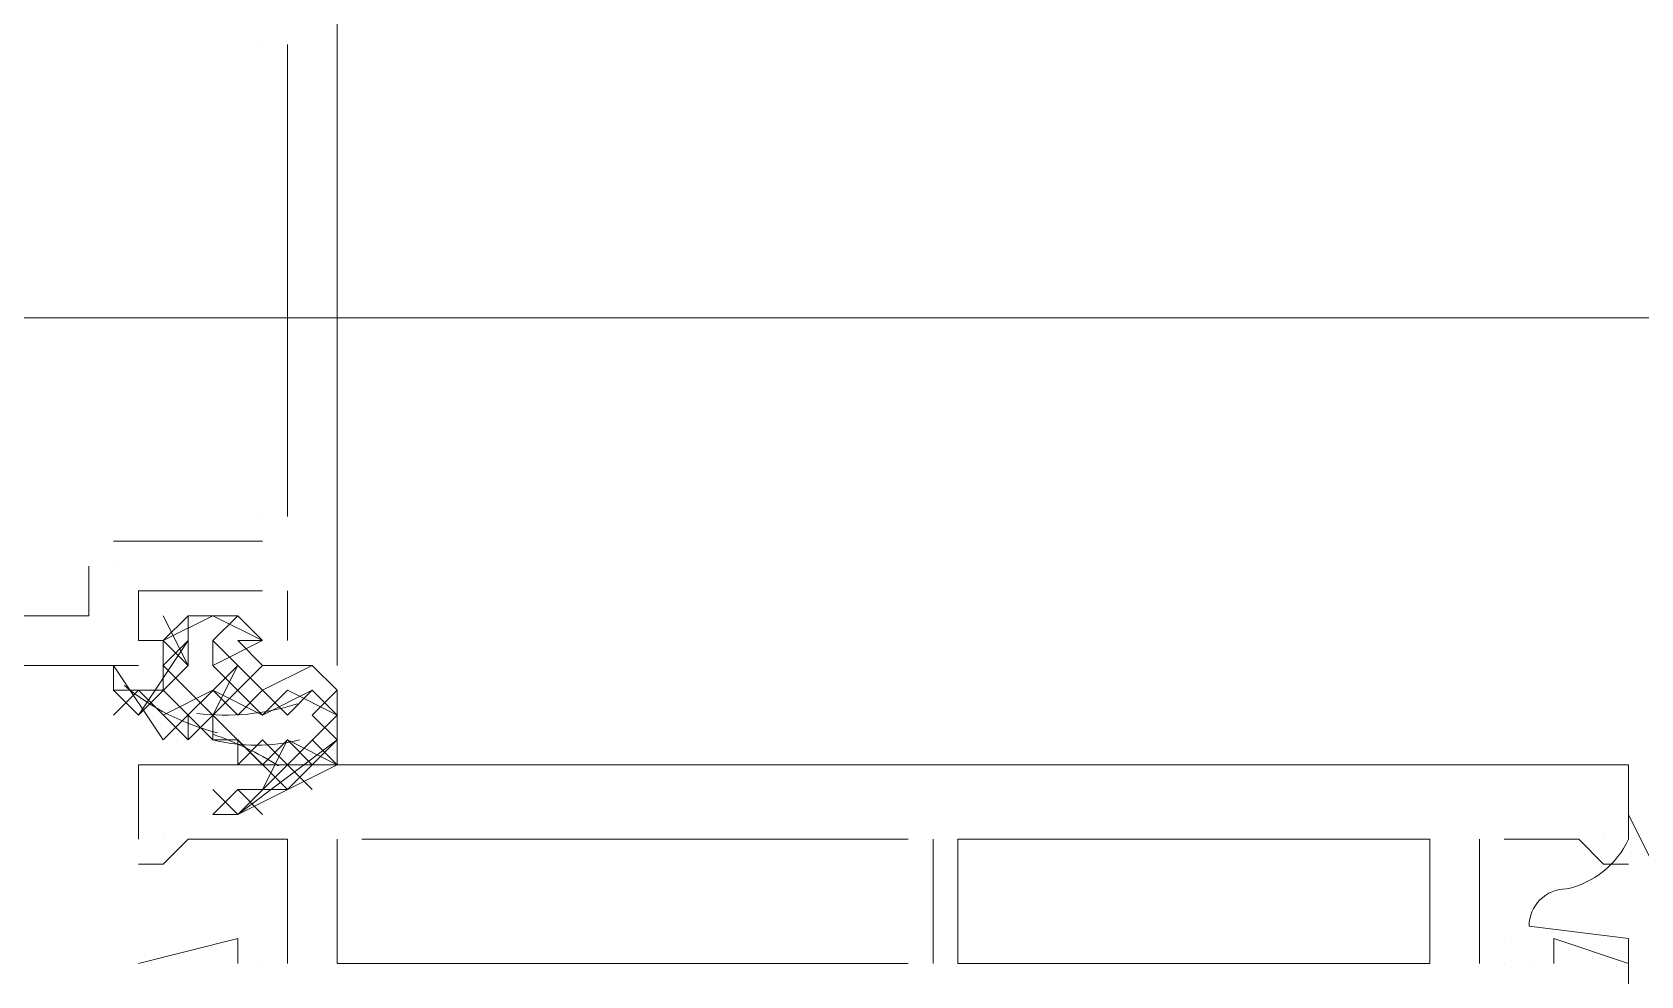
# Model space of a CAD drawing. Header units: millimetres. Extents: x 906 to 41302, y 848 to 28850.
# Drawn here: x 18526.9 to 18595.5, y 17383.7 to 17423.9 of the extents above; entities that cross this region are included whole.
import ezdxf

# ---------------------------------------------------------------- set-up
doc = ezdxf.new("R2010")
doc.units = ezdxf.units.MM
doc.layers.add('PDF_X-단위세대$및$주동평면도$A-DOOR', color=7, linetype='Continuous')
doc.layers.add('PDF_X-단위세대$및$주동평면도$A-ST-AXIS-CEN', color=7, linetype='Continuous')

msp = doc.modelspace()

# ---------------------------------------------------------------- linework, layer by layer
at = {"layer": 'PDF_X-단위세대$및$주동평면도$A-DOOR', "lineweight": 9}
for points in [[(18533.545, 17477.328), (18539.895, 17449.811), (18539.895, 17396.894)], [(18536.72, 17423.353), (18536.72, 17423.353)], [(18537.778, 17403.244), (18537.778, 17423.353)], [(18537.778, 17423.353), (18537.778, 17423.353)], [(18536.72, 17403.244), (18536.72, 17403.244)], [(18537.778, 17403.244), (18537.778, 17403.244)], [(18530.37, 17402.186), (18536.72, 17402.186)], [(18530.37, 17402.186), (18530.37, 17402.186)], [(18536.72, 17402.186), (18536.72, 17402.186)], [(18529.312, 17401.128), (18529.312, 17399.011), (18477.453, 17399.011)], [(18529.312, 17401.128), (18529.312, 17401.128)], [(18530.37, 17401.128), (18530.37, 17401.128)], [(18536.72, 17400.069), (18531.428, 17400.069), (18531.428, 17397.953), (18532.487, 17397.953)], [(18531.428, 17400.069), (18531.428, 17400.069)], [(18536.72, 17400.069), (18536.72, 17400.069)], [(18537.778, 17400.069), (18537.778, 17397.953)], [(18537.778, 17400.069), (18537.778, 17400.069)], [(18529.312, 17399.011), (18529.312, 17399.011)], [(18531.428, 17397.953), (18531.428, 17397.953)], [(18532.487, 17397.953), (18532.487, 17397.953)], [(18536.72, 17397.953), (18536.72, 17397.953)], [(18536.72, 17397.953), (18536.72, 17397.953)], [(18537.778, 17397.953), (18537.778, 17397.953)], [(18531.428, 17396.894), (18516.612, 17396.894)], [(18531.428, 17396.894), (18531.428, 17396.894)], [(18532.487, 17396.894), (18532.487, 17396.894)], [(18532.487, 17396.894), (18532.487, 17396.894)], [(18535.662, 17396.894), (18535.662, 17396.894)], [(18536.72, 17396.894), (18536.72, 17396.894)], [(18538.837, 17396.894), (18536.72, 17396.894)], [(18536.72, 17396.894), (18536.72, 17396.894)], [(18538.837, 17396.894), (18538.837, 17396.894)], [(18539.895, 17396.894), (18539.895, 17396.894)]]:
    msp.add_lwpolyline(points, dxfattribs=at)
at = {"layer": 'PDF_X-단위세대$및$주동평면도$A-DOOR', "lineweight": 5}
for points in [[(18533.545, 17393.719), (18531.428, 17395.836), (18532.487, 17395.836), (18532.487, 17397.953), (18533.545, 17399.011), (18535.662, 17399.011), (18536.72, 17397.953), (18535.662, 17397.953), (18536.72, 17396.894), (18534.603, 17394.778), (18533.545, 17393.719), (18533.545, 17394.778)], [(18532.487, 17399.011), (18533.545, 17396.894), (18533.545, 17397.953), (18533.545, 17399.011), (18534.603, 17399.011), (18535.662, 17399.011), (18536.72, 17397.953), (18534.603, 17399.011), (18532.487, 17397.953), (18533.545, 17399.011)], [(18533.545, 17399.011), (18533.545, 17399.011)], [(18533.545, 17399.011), (18533.545, 17399.011)], [(18534.603, 17399.011), (18534.603, 17399.011)], [(18534.603, 17397.953), (18535.662, 17399.011), (18534.603, 17397.953), (18537.778, 17394.778), (18536.72, 17395.836), (18538.837, 17396.894), (18539.895, 17395.836), (18539.895, 17392.661), (18535.662, 17390.544), (18534.603, 17391.603)], [(18535.662, 17399.011), (18535.662, 17399.011)], [(18534.603, 17394.778), (18535.662, 17396.894), (18532.487, 17393.719), (18530.37, 17396.894), (18530.37, 17395.836), (18531.428, 17394.778), (18533.545, 17396.894), (18532.487, 17397.953)], [(18531.428, 17394.778), (18533.545, 17397.953), (18532.487, 17396.894)], [(18532.487, 17397.953), (18532.487, 17397.953)], [(18532.487, 17397.953), (18532.487, 17397.953)], [(18533.545, 17397.953), (18533.545, 17397.953)], [(18536.72, 17395.836), (18535.662, 17394.778), (18534.603, 17395.836), (18536.72, 17394.778), (18534.603, 17396.894), (18534.603, 17397.953), (18535.662, 17396.894)], [(18534.603, 17397.953), (18534.603, 17397.953)], [(18534.603, 17396.894), (18536.72, 17397.953)], [(18535.662, 17397.953), (18535.662, 17397.953)], [(18536.72, 17397.953), (18536.72, 17397.953)], [(18536.72, 17397.953), (18536.72, 17397.953)], [(18531.428, 17396.894), (18531.428, 17396.894)], [(18532.487, 17396.894), (18532.487, 17396.894)], [(18533.545, 17396.894), (18533.545, 17396.894)], [(18534.603, 17396.894), (18534.603, 17396.894)], [(18536.72, 17396.894), (18536.72, 17396.894)], [(18538.837, 17396.894), (18538.837, 17396.894)], [(18530.37, 17395.836), (18530.37, 17395.836)], [(18530.37, 17395.836), (18530.37, 17395.836)], [(18530.37, 17394.778), (18531.428, 17395.836), (18530.37, 17395.836)], [(18531.428, 17395.836), (18531.428, 17395.836)], [(18532.487, 17395.836), (18532.487, 17395.836)], [(18535.662, 17393.719), (18534.603, 17393.719), (18532.487, 17395.836)], [(18532.487, 17394.778), (18534.603, 17395.836)], [(18534.603, 17395.836), (18534.603, 17395.836)], [(18536.72, 17395.836), (18536.72, 17395.836)], [(18538.837, 17395.836), (18536.72, 17394.778), (18537.778, 17395.836), (18539.895, 17394.778), (18538.837, 17395.836), (18537.778, 17394.778)], [(18538.837, 17395.836), (18538.837, 17395.836)], [(18539.895, 17393.719), (18538.837, 17394.778), (18539.895, 17395.836), (18538.837, 17394.778)], [(18539.895, 17395.836), (18539.895, 17395.836)], [(18533.545, 17394.778), (18533.545, 17394.778)], [(18537.778, 17394.778), (18537.778, 17394.778)], [(18537.778, 17394.778), (18537.778, 17394.778)], [(18538.837, 17394.778), (18538.837, 17394.778)], [(18538.837, 17394.778), (18538.837, 17394.778)], [(18534.603, 17393.719), (18534.603, 17393.719)], [(18535.662, 17390.544), (18534.603, 17390.544), (18535.662, 17391.603), (18536.72, 17391.603), (18537.778, 17391.603), (18535.662, 17393.719), (18535.662, 17392.661), (18536.72, 17393.719), (18538.837, 17391.603)], [(18537.778, 17393.719), (18537.778, 17393.719)], [(18537.778, 17393.719), (18537.778, 17393.719)], [(18538.837, 17392.661), (18537.778, 17393.719), (18539.895, 17392.661), (18538.837, 17393.719)], [(18538.837, 17393.719), (18538.837, 17393.719)], [(18538.837, 17393.719), (18538.837, 17393.719)], [(18531.428, 17392.661), (18531.428, 17392.661)], [(18536.72, 17392.661), (18536.72, 17392.661)], [(18536.72, 17392.661), (18536.72, 17392.661)], [(18539.895, 17392.661), (18539.895, 17392.661)], [(18539.895, 17392.661), (18539.895, 17392.661)], [(18594.928, 17392.661), (18594.928, 17392.661)], [(18534.603, 17391.603), (18534.603, 17391.603)], [(18535.662, 17391.603), (18535.662, 17391.603)], [(18536.72, 17391.603), (18536.72, 17391.603)], [(18595.987, 17388.428), (18594.928, 17390.544), (18594.928, 17391.603)], [(18534.603, 17390.544), (18534.603, 17390.544)], [(18535.662, 17390.544), (18535.662, 17390.544)], [(18537.778, 17384.194), (18537.778, 17389.486), (18533.545, 17389.486), (18532.487, 17388.428), (18531.428, 17388.428)], [(18531.428, 17389.486), (18531.428, 17389.486)], [(18532.487, 17389.486), (18532.487, 17389.486)], [(18533.545, 17389.486), (18533.545, 17389.486)], [(18537.778, 17389.486), (18537.778, 17389.486)], [(18539.895, 17389.486), (18539.895, 17384.194), (18564.237, 17384.194)], [(18539.895, 17389.486), (18539.895, 17389.486)], [(18540.953, 17389.486), (18564.237, 17389.486)], [(18540.953, 17389.486), (18540.953, 17389.486)], [(18564.237, 17389.486), (18564.237, 17389.486)], [(18565.295, 17384.194), (18565.295, 17389.486)], [(18565.295, 17389.486), (18565.295, 17389.486)], [(18566.353, 17389.486), (18566.353, 17389.486)], [(18586.462, 17389.486), (18586.462, 17389.486)], [(18588.578, 17389.486), (18588.578, 17384.194)], [(18588.578, 17389.486), (18588.578, 17389.486)], [(18594.928, 17388.428), (18593.87, 17388.428), (18592.812, 17389.486), (18589.637, 17389.486)], [(18589.637, 17389.486), (18589.637, 17389.486)], [(18592.812, 17389.486), (18592.812, 17389.486)], [(18593.87, 17389.486), (18593.87, 17389.486)], [(18594.928, 17389.486), (18594.928, 17389.486)], [(18531.428, 17388.428), (18531.428, 17388.428)], [(18532.487, 17388.428), (18532.487, 17388.428)], [(18593.87, 17388.428), (18593.87, 17388.428)], [(18594.928, 17388.428), (18594.928, 17388.428)], [(18594.928, 17388.428), (18594.928, 17388.428)], [(18594.928, 17388.428), (18594.928, 17388.428)], [(18591.753, 17387.369), (18591.753, 17387.369)], [(18531.428, 17384.194), (18535.662, 17385.253), (18535.662, 17384.194)], [(18535.662, 17385.253), (18535.662, 17385.253)], [(18589.637, 17385.253), (18589.637, 17385.253)], [(18591.753, 17384.194), (18591.753, 17385.253), (18594.928, 17384.194), (18594.928, 17375.728)], [(18591.753, 17385.253), (18591.753, 17385.253)], [(18591.753, 17385.253), (18591.753, 17385.253)], [(18591.753, 17385.253), (18591.753, 17385.253)], [(18531.428, 17384.194), (18531.428, 17384.194)], [(18535.662, 17384.194), (18535.662, 17384.194)], [(18536.72, 17384.194), (18536.72, 17384.194)], [(18536.72, 17384.194), (18536.72, 17384.194)], [(18537.778, 17384.194), (18537.778, 17384.194)], [(18539.895, 17384.194), (18539.895, 17384.194)], [(18564.237, 17384.194), (18564.237, 17384.194)], [(18565.295, 17384.194), (18565.295, 17384.194)], [(18566.353, 17384.194), (18566.353, 17384.194)], [(18586.462, 17384.194), (18586.462, 17384.194)], [(18588.578, 17384.194), (18588.578, 17384.194)], [(18589.637, 17384.194), (18589.637, 17384.194)], [(18590.695, 17384.194), (18590.695, 17384.194)], [(18590.695, 17384.194), (18590.695, 17384.194)], [(18591.753, 17384.194), (18591.753, 17384.194)], [(18594.928, 17384.194), (18594.928, 17384.194)]]:
    msp.add_lwpolyline(points, dxfattribs=at)
for points in [[(18538.297, 17393.719, -0.124775), (18534.603, 17393.719), (18534.603, 17394.778), (18532.487, 17396.894), (18534.603, 17394.778), (18536.72, 17392.661), (18537.778, 17393.719), (18536.72, 17391.603), (18537.778, 17391.603), (18539.895, 17393.719), (18535.662, 17390.544), (18539.895, 17394.778)], [(18594.928, 17384.194), (18594.928, 17385.253), (18590.695, 17385.782, -0.414215), (18592.283, 17387.369, 0.238117), (18594.928, 17389.486), (18594.928, 17392.661), (18531.428, 17392.661), (18531.428, 17389.486)]]:
    msp.add_lwpolyline(points, format="xyb", dxfattribs=at)
for points in [[(18535.662, 17391.603), (18536.72, 17390.544)], [(18566.353, 17389.486), (18586.462, 17389.486), (18586.462, 17384.194), (18566.353, 17384.194)]]:
    msp.add_lwpolyline(points, close=True, dxfattribs=at)
for centre, radius, start, end in [((18537.249, 17403.773), 10.054, 230.35014, 255.84425), ((18535.133, 17404.832), 10.054, 263.05136, 287.79792), ((18529.841, 17380.49), 14.288, 58.0521, 70.58152)]:
    msp.add_arc(centre, radius, start, end, dxfattribs=at)
at = {"layer": 'PDF_X-단위세대$및$주동평면도$A-ST-AXIS-CEN', "lineweight": 5}
msp.add_lwpolyline([(18149.37, 17411.711), (19914.671, 17411.711)], dxfattribs=at)

doc.saveas('drawing.dxf')
